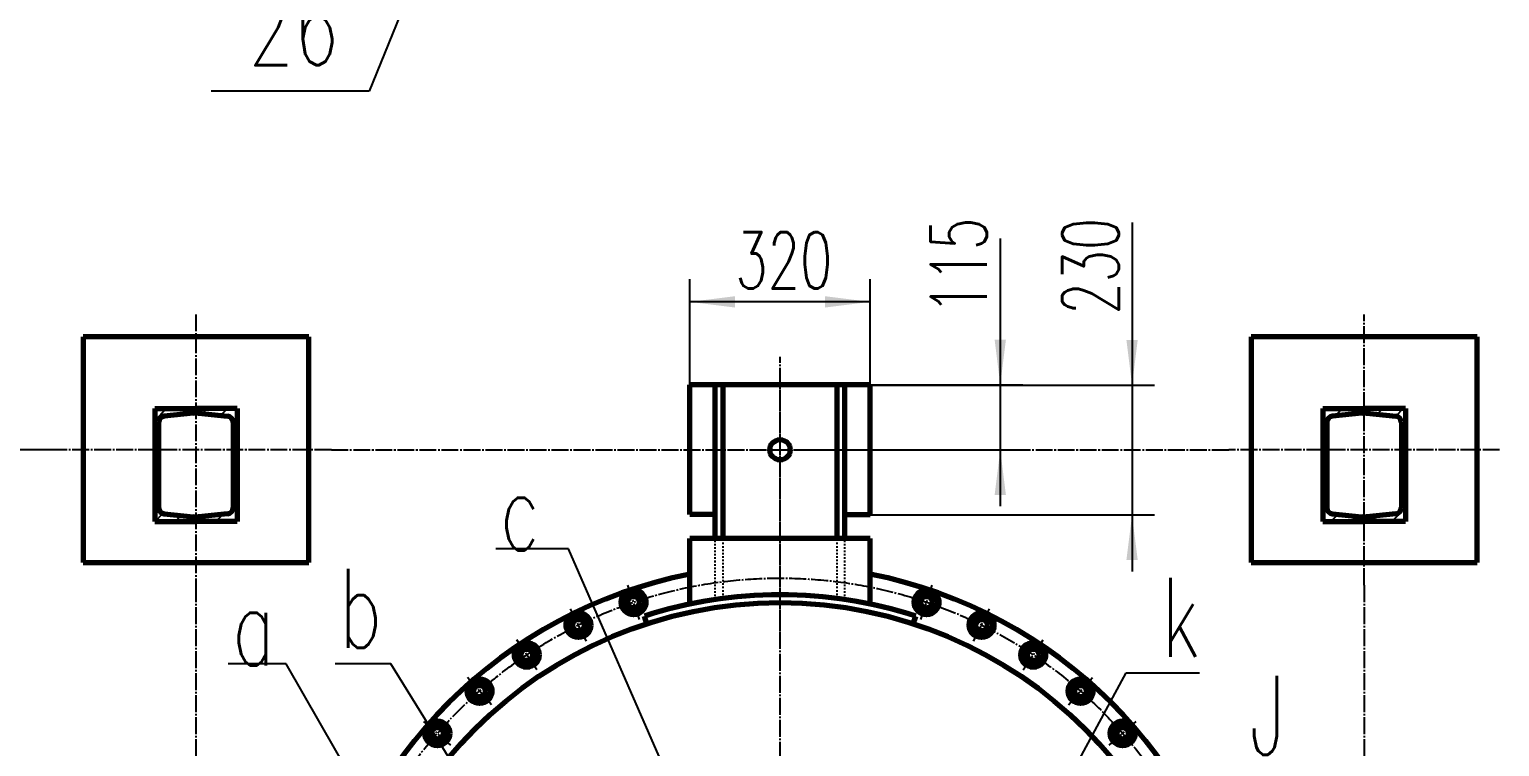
# Model space of a CAD drawing. Header units: millimetres. Extents: x -5940 to 5940, y -8410 to 8410.
# Drawn here: x -4333 to -1728, y -1457 to -185 of the extents above; entities that cross this region are included whole.
import ezdxf

# ---------------------------------------------------------------- set-up
doc = ezdxf.new("R2010")
doc.units = ezdxf.units.MM
doc.linetypes.add('EB_DASH', pattern=[6, 3, -3])
doc.linetypes.add('EB_DASHDOT', pattern=[39, 30, -3, 3, -3])
for name, color, linetype, lineweight in [('CAXA0', 7, 'Continuous', 70), ('CAXA1', 1, 'EB_DASHDOT', 25), ('CAXA2', 6, 'EB_DASH', 25), ('CAXA3', 4, 'Continuous', 25), ('CAXA4', 3, 'Continuous', 25), ('CAXA5', 51, 'Continuous', 25)]:
    doc.layers.add(name, color=color, linetype=linetype, lineweight=lineweight)
doc.styles.add('机械', font='txt', dxfattribs={"width": 0.667, "bigfont": 'gbcbig.shx'})
doc.dimstyles.new('机械(5)', dxfattribs={"dimscale": 20, "dimtxt": 5, "dimasz": 4, "dimexe": 2, "dimexo": 0, "dimtad": 1, "dimdec": 1, "dimdsep": 46, "dimtxsty": '机械', "dimcen": 0, "dimdle": 5, "dimclrd": 256, "dimclre": 256, "dimclrt": 3, "dimazin": 2, "dimtfac": 1, "dimtdec": 3, "dimtmove": 0, "dimatfit": 3, "dimfxl": 0, "dimtolj": 1, "dimtzin": 0, "dimarcsym": 0})

# ---------------------------------------------------------------- blocks, each defined once
blk = doc.blocks.new('CAXBLOCK88', base_point=(-3263, -1200.9))
at = {"layer": 'CAXA0'}
for p, q in [((-3269.7, -1181.2), (-3283.4, -1196.9)), ((-3283.4, -1196.9), (-3276.7, -1216.6)), ((-3269.7, -1181.2), (-3249.3, -1185.3)), ((-3249.3, -1185.3), (-3242.6, -1205)), ((-3256.3, -1220.6), (-3276.7, -1216.6)), ((-3256.3, -1220.6), (-3242.6, -1205))]:
    blk.add_line(p, q, dxfattribs=at)
for radius in [22, 18, 10.2]:
    blk.add_circle((-3263, -1200.9), radius, dxfattribs=at)
at = {"layer": 'CAXA1', "linetype": 'EB_DASHDOT', "lineweight": 25}
blk.add_line((-3252.7, -1231.2), (-3273.3, -1170.6), dxfattribs=at)
at = {"layer": 'CAXA3'}
blk.add_arc((-3263, -1200.9), 12, 275.6096, 186.9163, dxfattribs=at)
blk = doc.blocks.new('CAXBLOCK89', base_point=(-3360.6, -1241.3))
at = {"layer": 'CAXA0'}
for p, q in [((-3369.8, -1222.7), (-3381.4, -1240)), ((-3369.8, -1222.7), (-3349.1, -1224.1)), ((-3349.1, -1224.1), (-3339.9, -1242.7)), ((-3381.4, -1240), (-3372.2, -1258.6)), ((-3351.4, -1260), (-3339.9, -1242.7)), ((-3351.4, -1260), (-3372.2, -1258.6))]:
    blk.add_line(p, q, dxfattribs=at)
for radius in [22, 18, 10.2]:
    blk.add_circle((-3360.6, -1241.3), radius, dxfattribs=at)
at = {"layer": 'CAXA1', "linetype": 'EB_DASHDOT', "lineweight": 25}
blk.add_line((-3346.5, -1270), (-3374.8, -1212.6), dxfattribs=at)
at = {"layer": 'CAXA3'}
blk.add_arc((-3360.6, -1241.3), 12, 283.1096, 194.4163, dxfattribs=at)
blk = doc.blocks.new('CAXBLOCK90', base_point=(-3452.1, -1294.2))
at = {"layer": 'CAXA0'}
for p, q in [((-3463.6, -1276.9), (-3442.9, -1275.5)), ((-3442.9, -1275.5), (-3431.3, -1292.8)), ((-3463.6, -1276.9), (-3472.8, -1295.5)), ((-3472.8, -1295.5), (-3461.3, -1312.8)), ((-3440.5, -1311.4), (-3431.3, -1292.8)), ((-3440.5, -1311.4), (-3461.3, -1312.8))]:
    blk.add_line(p, q, dxfattribs=at)
for radius in [22, 18, 10.2]:
    blk.add_circle((-3452.1, -1294.2), radius, dxfattribs=at)
at = {"layer": 'CAXA1', "linetype": 'EB_DASHDOT', "lineweight": 25}
blk.add_line((-3434.3, -1320.8), (-3469.9, -1267.6), dxfattribs=at)
at = {"layer": 'CAXA3'}
blk.add_arc((-3452.1, -1294.2), 12, 290.6096, 201.9163, dxfattribs=at)
blk = doc.blocks.new('CAXBLOCK91', base_point=(-3535.9, -1358.5))
at = {"layer": 'CAXA0'}
for p, q in [((-3549.6, -1342.8), (-3556.3, -1362.5)), ((-3549.6, -1342.8), (-3529.2, -1338.8)), ((-3529.2, -1338.8), (-3515.5, -1354.4)), ((-3522.2, -1374.1), (-3515.5, -1354.4)), ((-3556.3, -1362.5), (-3542.6, -1378.1)), ((-3522.2, -1374.1), (-3542.6, -1378.1))]:
    blk.add_line(p, q, dxfattribs=at)
for radius in [22, 18, 10.2]:
    blk.add_circle((-3535.9, -1358.5), radius, dxfattribs=at)
at = {"layer": 'CAXA1', "linetype": 'EB_DASHDOT', "lineweight": 25}
blk.add_line((-3514.8, -1382.5), (-3557, -1334.4), dxfattribs=at)
at = {"layer": 'CAXA3'}
blk.add_arc((-3535.9, -1358.5), 12, 298.1096, 209.4163, dxfattribs=at)
blk = doc.blocks.new('CAXBLOCK92', base_point=(-3610.6, -1433.1))
at = {"layer": 'CAXA0'}
for p, q in [((-3626.2, -1419.4), (-3630.3, -1439.8)), ((-3626.2, -1419.4), (-3606.5, -1412.8)), ((-3606.5, -1412.8), (-3590.9, -1426.5)), ((-3594.9, -1446.9), (-3590.9, -1426.5)), ((-3630.3, -1439.8), (-3614.6, -1453.5)), ((-3594.9, -1446.9), (-3614.6, -1453.5))]:
    blk.add_line(p, q, dxfattribs=at)
for radius in [22, 18, 10.2]:
    blk.add_circle((-3610.6, -1433.1), radius, dxfattribs=at)
at = {"layer": 'CAXA1', "linetype": 'EB_DASHDOT', "lineweight": 25}
blk.add_line((-3586.5, -1454.2), (-3634.6, -1412), dxfattribs=at)
at = {"layer": 'CAXA3'}
blk.add_arc((-3610.6, -1433.1), 12, 305.6096, 216.9163, dxfattribs=at)
blk = doc.blocks.new('CAXBLOCK115', base_point=(-2396.4, -1433.1))
at = {"layer": 'CAXA0'}
for p, q in [((-2400.4, -1412.8), (-2416, -1426.5)), ((-2412, -1446.9), (-2416, -1426.5)), ((-2380.7, -1419.4), (-2400.4, -1412.8)), ((-2380.7, -1419.4), (-2376.7, -1439.8)), ((-2412, -1446.9), (-2392.3, -1453.5)), ((-2376.7, -1439.8), (-2392.3, -1453.5))]:
    blk.add_line(p, q, dxfattribs=at)
for radius in [22, 18, 10.2]:
    blk.add_circle((-2396.4, -1433.1), radius, dxfattribs=at)
at = {"layer": 'CAXA1', "linetype": 'EB_DASHDOT', "lineweight": 25}
blk.add_line((-2420.4, -1454.2), (-2372.3, -1412), dxfattribs=at)
at = {"layer": 'CAXA3'}
blk.add_arc((-2396.4, -1433.1), 12, 208.1096, 119.4163, dxfattribs=at)
blk = doc.blocks.new('CAXBLOCK116', base_point=(-2471, -1358.5))
at = {"layer": 'CAXA0'}
for p, q in [((-2477.7, -1338.8), (-2491.4, -1354.4)), ((-2484.7, -1374.1), (-2491.4, -1354.4)), ((-2457.3, -1342.8), (-2477.7, -1338.8)), ((-2457.3, -1342.8), (-2450.7, -1362.5)), ((-2484.7, -1374.1), (-2464.4, -1378.1)), ((-2450.7, -1362.5), (-2464.4, -1378.1))]:
    blk.add_line(p, q, dxfattribs=at)
for radius in [22, 18, 10.2]:
    blk.add_circle((-2471, -1358.5), radius, dxfattribs=at)
at = {"layer": 'CAXA1', "linetype": 'EB_DASHDOT', "lineweight": 25}
blk.add_line((-2492.1, -1382.5), (-2449.9, -1334.4), dxfattribs=at)
at = {"layer": 'CAXA3'}
blk.add_arc((-2471, -1358.5), 12, 215.6096, 126.9163, dxfattribs=at)
blk = doc.blocks.new('CAXBLOCK117', base_point=(-2554.8, -1294.2))
at = {"layer": 'CAXA0'}
for p, q in [((-2564, -1275.5), (-2575.6, -1292.8)), ((-2543.3, -1276.9), (-2564, -1275.5)), ((-2566.4, -1311.4), (-2575.6, -1292.8)), ((-2534.1, -1295.5), (-2545.6, -1312.8)), ((-2543.3, -1276.9), (-2534.1, -1295.5)), ((-2566.4, -1311.4), (-2545.6, -1312.8))]:
    blk.add_line(p, q, dxfattribs=at)
for radius in [22, 18, 10.2]:
    blk.add_circle((-2554.8, -1294.2), radius, dxfattribs=at)
at = {"layer": 'CAXA1', "linetype": 'EB_DASHDOT', "lineweight": 25}
blk.add_line((-2572.6, -1320.8), (-2537.1, -1267.6), dxfattribs=at)
at = {"layer": 'CAXA3'}
blk.add_arc((-2554.8, -1294.2), 12, 223.1096, 134.4163, dxfattribs=at)
blk = doc.blocks.new('CAXBLOCK118', base_point=(-2646.3, -1241.3))
at = {"layer": 'CAXA0'}
for p, q in [((-2657.9, -1224.1), (-2667.1, -1242.7)), ((-2637.1, -1222.7), (-2657.9, -1224.1)), ((-2637.1, -1222.7), (-2625.6, -1240)), ((-2655.5, -1260), (-2667.1, -1242.7)), ((-2625.6, -1240), (-2634.8, -1258.6)), ((-2655.5, -1260), (-2634.8, -1258.6))]:
    blk.add_line(p, q, dxfattribs=at)
for radius in [22, 18, 10.2]:
    blk.add_circle((-2646.3, -1241.3), radius, dxfattribs=at)
at = {"layer": 'CAXA1', "linetype": 'EB_DASHDOT', "lineweight": 25}
blk.add_line((-2660.5, -1270), (-2632.2, -1212.6), dxfattribs=at)
at = {"layer": 'CAXA3'}
blk.add_arc((-2646.3, -1241.3), 12, 230.6096, 141.9163, dxfattribs=at)
blk = doc.blocks.new('CAXBLOCK119', base_point=(-2743.9, -1200.9))
at = {"layer": 'CAXA0'}
for p, q in [((-2757.6, -1185.3), (-2764.3, -1205)), ((-2737.2, -1181.2), (-2757.6, -1185.3)), ((-2737.2, -1181.2), (-2723.5, -1196.9)), ((-2723.5, -1196.9), (-2730.2, -1216.6)), ((-2750.6, -1220.6), (-2764.3, -1205)), ((-2750.6, -1220.6), (-2730.2, -1216.6))]:
    blk.add_line(p, q, dxfattribs=at)
for radius in [22, 18, 10.2]:
    blk.add_circle((-2743.9, -1200.9), radius, dxfattribs=at)
at = {"layer": 'CAXA1', "linetype": 'EB_DASHDOT', "lineweight": 25}
blk.add_line((-2754.2, -1231.2), (-2733.6, -1170.6), dxfattribs=at)
at = {"layer": 'CAXA3'}
blk.add_arc((-2743.9, -1200.9), 12, 238.1096, 149.4163, dxfattribs=at)
blk = doc.blocks.new('*D182')
at = {"layer": 'CAXA4', "linetype": 'Continuous', "lineweight": 25}
for points in [[(-2613.2, -815.6), (-2623.2, -735.6), (-2603.2, -735.6)], [(-2613.2, -930.6), (-2623.2, -1010.6), (-2603.2, -1010.6)]]:
    blk.add_hatch(color=131, dxfattribs=at).paths.add_polyline_path(points, flags=0)
at = {"layer": 'CAXA4', "color": 131, "linetype": 'Continuous', "lineweight": 25}
for p, q in [((-2613.2, -555.9), (-2613.2, -1030.6)), ((-2843.5, -815.6), (-2573.2, -815.6)), ((-2971.5, -930.6), (-2573.2, -930.6))]:
    blk.add_line(p, q, dxfattribs=at)
at = {"layer": 'CAXA4', "color": 3, "linetype": 'Continuous', "lineweight": 25, "insert": (-2736.8, -690.5), "char_height": 100, "attachment_point": 1, "rotation": 90, "style": '机械'}
blk.add_mtext('115', dxfattribs=at)
blk = doc.blocks.new('*D183')
at = {"layer": 'CAXA4', "linetype": 'Continuous', "lineweight": 25}
for points in [[(-2379.7, -816.1), (-2389.7, -736.1), (-2369.7, -736.1)], [(-2379.7, -1046.1), (-2389.7, -1126.1), (-2369.7, -1126.1)]]:
    blk.add_hatch(color=131, dxfattribs=at).paths.add_polyline_path(points, flags=0)
at = {"layer": 'CAXA4', "color": 131, "linetype": 'Continuous', "lineweight": 25}
for p, q in [((-2379.7, -527.9), (-2379.7, -1146.1)), ((-2843.5, -816.1), (-2339.7, -816.1)), ((-2843.5, -1046.1), (-2339.7, -1046.1))]:
    blk.add_line(p, q, dxfattribs=at)
at = {"layer": 'CAXA4', "color": 3, "linetype": 'Continuous', "lineweight": 25, "insert": (-2503.3, -691), "char_height": 100, "attachment_point": 1, "rotation": 90, "style": '机械'}
blk.add_mtext('230', dxfattribs=at)
blk = doc.blocks.new('*D184')
at = {"layer": 'CAXA4', "linetype": 'Continuous', "lineweight": 25}
for points in [[(-3163.5, -668.4), (-3083.5, -658.4), (-3083.5, -678.4)], [(-2843.5, -668.4), (-2923.5, -658.4), (-2923.5, -678.4)]]:
    blk.add_hatch(color=131, dxfattribs=at).paths.add_polyline_path(points, flags=0)
at = {"layer": 'CAXA4', "color": 131, "linetype": 'Continuous', "lineweight": 25}
for p, q in [((-3163.5, -816.1), (-3163.5, -628.4)), ((-2843.5, -816.1), (-2843.5, -628.4)), ((-2843.5, -668.4), (-3163.5, -668.4))]:
    blk.add_line(p, q, dxfattribs=at)
at = {"layer": 'CAXA4', "color": 3, "linetype": 'Continuous', "lineweight": 25, "insert": (-3082.5, -544.8), "char_height": 100, "attachment_point": 1, "style": '机械'}
blk.add_mtext('320', dxfattribs=at)
blk = doc.blocks.new('*D190')
at = {"layer": 'CAXA4', "linetype": 'Continuous', "lineweight": 25}
blk.add_hatch(color=131, dxfattribs=at).paths.add_polyline_path([(-3503.5, -1965.6), (-3542.3, -1872.6), (-3564, -1885)], flags=0)
at = {"layer": 'CAXA4', "color": 131, "linetype": 'Continuous', "lineweight": 25}
for p, q in [((-3878.4, -1309.9), (-3981.5, -1309.9)), ((-3503.5, -1965.6), (-3878.4, -1309.9))]:
    blk.add_line(p, q, dxfattribs=at)
at = {"layer": 'CAXA4', "color": 3, "linetype": 'Continuous', "lineweight": 25, "insert": (-3974.5, -1172.9), "char_height": 140, "attachment_point": 1, "style": '机械'}
blk.add_mtext('a', dxfattribs=at)
blk = doc.blocks.new('*D192')
at = {"layer": 'CAXA4', "linetype": 'Continuous', "lineweight": 25}
blk.add_hatch(color=131, dxfattribs=at).paths.add_polyline_path([(-2803.5, -1965.6), (-2715.9, -1915.6), (-2730.9, -1895.6)], flags=0)
at = {"layer": 'CAXA4', "color": 131, "linetype": 'Continuous', "lineweight": 25}
for p, q in [((-2803.5, -1965.6), (-2181.4, -1499.5)), ((-2181.4, -1499.5), (-2111, -1499.5))]:
    blk.add_line(p, q, dxfattribs=at)
at = {"layer": 'CAXA4', "color": 3, "linetype": 'Continuous', "lineweight": 25, "insert": (-2171.4, -1331.4), "char_height": 140, "attachment_point": 1, "style": '机械'}
blk.add_mtext('J', dxfattribs=at)
blk = doc.blocks.new('*D193')
at = {"layer": 'CAXA4', "linetype": 'Continuous', "lineweight": 25}
blk.add_hatch(color=131, dxfattribs=at).paths.add_polyline_path([(-3003.5, -1965.6), (-3032, -1868.9), (-3054.9, -1878.9)], flags=0)
at = {"layer": 'CAXA4', "color": 131, "linetype": 'Continuous', "lineweight": 25}
for p, q in [((-3378.2, -1106), (-3507.1, -1106)), ((-3003.5, -1965.6), (-3378.2, -1106))]:
    blk.add_line(p, q, dxfattribs=at)
at = {"layer": 'CAXA4', "color": 3, "linetype": 'Continuous', "lineweight": 25, "insert": (-3500.1, -969), "char_height": 140, "attachment_point": 1, "style": '机械'}
blk.add_mtext('c', dxfattribs=at)
blk = doc.blocks.new('*D197')
at = {"layer": 'CAXA4', "linetype": 'Continuous', "lineweight": 25}
blk.add_hatch(color=131, dxfattribs=at).paths.add_polyline_path([(-2628.5, -1765.6), (-2569.8, -1683.6), (-2591.8, -1671.7)], flags=0)
at = {"layer": 'CAXA4', "color": 131, "linetype": 'Continuous', "lineweight": 25}
for p, q in [((-2628.5, -1765.6), (-2389.9, -1325.7)), ((-2389.9, -1325.7), (-2260.4, -1325.7))]:
    blk.add_line(p, q, dxfattribs=at)
at = {"layer": 'CAXA4', "color": 3, "linetype": 'Continuous', "lineweight": 25, "insert": (-2327.4, -1157.7), "char_height": 140, "attachment_point": 1, "style": '机械'}
blk.add_mtext('k', dxfattribs=at)
blk = doc.blocks.new('*D199')
at = {"layer": 'CAXA4', "linetype": 'Continuous', "lineweight": 25}
blk.add_hatch(color=131, dxfattribs=at).paths.add_polyline_path([(-3503.4, -1615.6), (-3545.5, -1524), (-3566.8, -1537.2)], flags=0)
at = {"layer": 'CAXA4', "color": 131, "linetype": 'Continuous', "lineweight": 25}
for p, q in [((-3693.2, -1309.9), (-3791.4, -1309.9)), ((-3503.4, -1615.6), (-3693.2, -1309.9))]:
    blk.add_line(p, q, dxfattribs=at)
at = {"layer": 'CAXA4', "color": 3, "linetype": 'Continuous', "lineweight": 25, "insert": (-3784.4, -1141.8), "char_height": 140, "attachment_point": 1, "style": '机械'}
blk.add_mtext('b', dxfattribs=at)
blk = doc.blocks.new('CAXBLOCK128')
at = {"layer": 'CAXA0', "color": 0, "linetype": 'Continuous', "lineweight": 25}
for p, q in [((-4111.5, -878.6), (-4090.5, -857.6)), ((-4064.9, -867.9), (-4054.5, -857.6)), ((-4027.4, -866.4), (-4018.6, -857.6)), ((-3994.8, -869.6), (-3982.7, -857.6)), ((-3972.5, -883.3), (-3965.5, -876.3)), ((-4111.5, -914.5), (-4104.5, -907.5)), ((-3972.5, -919.2), (-3965.5, -912.2)), ((-4111.5, -950.4), (-4104.5, -943.4)), ((-3972.5, -955.1), (-3965.5, -948.1)), ((-4111.5, -986.3), (-4104.5, -979.3)), ((-3972.5, -991), (-3965.5, -984)), ((-4111.5, -1022.3), (-4104.5, -1015.3)), ((-3972.5, -1026.9), (-3965.5, -1019.9)), ((-4110.9, -1057.6), (-4097, -1043.7)), ((-4074.9, -1057.6), (-4064.6, -1047.3)), ((-4039, -1057.6), (-4038.5, -1057)), ((-4038.5, -1057), (-4030.5, -1049.1)), ((-4003.1, -1057.6), (-3990.6, -1045.1)), ((-3967.2, -1057.6), (-3965.5, -1055.9))]:
    blk.add_line(p, q, dxfattribs=at)
blk = doc.blocks.new('CAXBLOCK129')
at = {"layer": 'CAXA0', "color": 0, "linetype": 'Continuous', "lineweight": 25}
for p, q in [((-2007, -857.6), (-2019.9, -870.4)), ((-1971.1, -857.6), (-1980, -866.4)), ((-1935.2, -857.6), (-1945.2, -867.6)), ((-1899.3, -857.6), (-1912.6, -870.9)), ((-2034.5, -885), (-2041.5, -892)), ((-1895.5, -889.7), (-1902.5, -896.7)), ((-2034.5, -920.9), (-2041.5, -927.9)), ((-1900.4, -930.6), (-1902.5, -932.6)), ((-1895.5, -925.6), (-1900.4, -930.6)), ((-2034.5, -956.8), (-2041.5, -963.8)), ((-1895.5, -961.5), (-1902.5, -968.5)), ((-2034.5, -992.8), (-2041.5, -999.8)), ((-1895.5, -997.4), (-1902.5, -1004.4)), ((-2034.5, -1028.7), (-2041.5, -1035.7)), ((-1895.5, -1033.4), (-1919.7, -1057.6)), ((-2015.1, -1045.2), (-2027.4, -1057.6)), ((-1982.4, -1048.5), (-1991.5, -1057.6)), ((-1945.6, -1047.6), (-1955.6, -1057.6))]:
    blk.add_line(p, q, dxfattribs=at)
blk = doc.blocks.new('*D233')
at = {"layer": 'CAXA4', "linetype": 'Continuous', "lineweight": 25}
for points in [[(-4861, -930.6), (-4871, -1010.6), (-4851, -1010.6)], [(-4861, -3000.6), (-4871, -2920.6), (-4851, -2920.6)]]:
    blk.add_hatch(color=131, dxfattribs=at).paths.add_polyline_path(points, flags=0)
at = {"layer": 'CAXA4', "color": 131, "linetype": 'Continuous', "lineweight": 25}
for p, q in [((-4278.5, -930.6), (-4901, -930.6)), ((-4861, -930.6), (-4861, -3000.6)), ((-4278.5, -3000.6), (-4901, -3000.6))]:
    blk.add_line(p, q, dxfattribs=at)
at = {"layer": 'CAXA4', "color": 3, "linetype": 'Continuous', "lineweight": 25, "insert": (-4984.6, -2075.9), "char_height": 100, "attachment_point": 1, "rotation": 90, "style": '机械'}
blk.add_mtext('2070', dxfattribs=at)
blk = doc.blocks.new('CAXBLOCK334', base_point=(-4011.3, -295))
at = {"layer": 'CAXA0', "linetype": 'Continuous', "lineweight": 25}
blk.add_hatch(color=131, dxfattribs=at).paths.add_polyline_path([(-3171.6, 1060.2), (-3171.7, 1062.2), (-3172.2, 1064.1), (-3172.9, 1065.9), (-3174, 1067.6), (-3175.2, 1069), (-3176.7, 1070.3), (-3178.4, 1071.3), (-3180.2, 1072.1), (-3182.1, 1072.6), (-3184.1, 1072.7), (-3186, 1072.6), (-3187.9, 1072.1), (-3189.8, 1071.3), (-3191.4, 1070.3), (-3192.9, 1069), (-3194.2, 1067.6), (-3195.2, 1065.9), (-3196, 1064.1), (-3196.4, 1062.2), (-3196.6, 1060.2), (-3196.4, 1058.2), (-3196, 1056.3), (-3195.2, 1054.5), (-3194.2, 1052.9), (-3192.9, 1051.4), (-3191.4, 1050.1), (-3189.8, 1049.1), (-3187.9, 1048.3), (-3186, 1047.9), (-3184.1, 1047.7), (-3182.1, 1047.9), (-3180.2, 1048.3), (-3178.4, 1049.1), (-3176.7, 1050.1), (-3175.2, 1051.4), (-3174, 1052.9), (-3172.9, 1054.5), (-3172.2, 1056.3), (-3171.7, 1058.2)], flags=0)
at = {"layer": 'CAXA0', "color": 131, "linetype": 'Continuous', "lineweight": 25}
for p, q in [((-3184.1, 1060.2), (-3731.3, -295)), ((-3731.3, -295), (-4011.3, -295))]:
    blk.add_line(p, q, dxfattribs=at)
at = {"layer": 'CAXA0', "color": 3, "linetype": 'Continuous', "lineweight": 25, "insert": (-3945, -108.8), "char_height": 140, "attachment_point": 1, "style": '机械'}
blk.add_mtext('26', dxfattribs=at)
blk = doc.blocks.new('CAXBLOCK333', base_point=(-3184.1, 1060.2))
at = {"layer": 'CAXA0', "color": 0, "linetype": 'Continuous', "lineweight": 70}
blk.add_blockref('CAXBLOCK334', (-4011.3, -295), dxfattribs=at)

msp = doc.modelspace()

# ---------------------------------------------------------------- linework, layer by layer
at = {"layer": 'CAXA0'}
for p, q in [((-3838.46, -730.57), (-4238.46, -730.57)), ((-4238.46, -730.57), (-4238.46, -1130.57)), ((-3838.46, -1130.57), (-3838.46, -730.57)), ((-1768.46, -730.57), (-2168.46, -730.57)), ((-2168.46, -730.57), (-2168.46, -1130.57)), ((-1768.46, -1130.57), (-1768.46, -730.57)), ((-3163.46, -1045.57), (-3163.46, -815.57)), ((-2843.46, -815.57), (-3163.46, -815.57)), ((-3118.46, -1087.57), (-3118.46, -815.57)), ((-3104.46, -1087.57), (-3104.46, -815.57)), ((-2902.46, -1087.57), (-2902.46, -815.57)), ((-2888.46, -1087.57), (-2888.46, -815.57)), ((-2843.46, -1045.57), (-2843.46, -815.57)), ((-4111.46, -857.57), (-4111.46, -1057.57)), ((-4111.46, -857.57), (-4038.46, -857.57)), ((-4038.46, -860.29), (-4038.46, -857.57)), ((-3965.46, -857.57), (-4038.46, -857.57)), ((-4038.46, -860.29), (-4038.46, -857.57)), ((-3965.46, -857.57), (-3965.46, -1057.57)), ((-2041.46, -857.57), (-2041.46, -1057.57)), ((-2041.46, -857.57), (-1968.46, -857.57)), ((-1895.46, -857.57), (-1968.46, -857.57)), ((-1968.46, -860.29), (-1968.46, -857.57)), ((-1968.46, -860.29), (-1968.46, -857.57)), ((-1895.46, -857.57), (-1895.46, -1057.57)), ((-4104.46, -881.82), (-4104.46, -1033.32)), ((-4043.42, -865.77), (-4094.56, -870.88)), ((-4033.51, -865.77), (-3982.37, -870.88)), ((-3972.46, -881.82), (-3972.46, -1033.32)), ((-2034.46, -881.82), (-2034.46, -1033.32)), ((-1973.42, -865.77), (-2024.56, -870.88)), ((-1963.51, -865.77), (-1912.37, -870.88)), ((-1902.46, -881.82), (-1902.46, -1033.32)), ((-4111.46, -1057.57), (-4038.46, -1057.57)), ((-4094.56, -1044.26), (-4043.42, -1049.37)), ((-4038.46, -1054.85), (-4038.46, -1057.57)), ((-4038.46, -1054.85), (-4038.46, -1057.57)), ((-3965.46, -1057.57), (-4038.46, -1057.57)), ((-3982.37, -1044.26), (-4033.51, -1049.37)), ((-3118.46, -1045.57), (-3163.46, -1045.57)), ((-2888.46, -1045.57), (-2843.46, -1045.57)), ((-2041.46, -1057.57), (-1968.46, -1057.57)), ((-2024.56, -1044.26), (-1973.42, -1049.37)), ((-1968.46, -1054.85), (-1968.46, -1057.57)), ((-1968.46, -1054.85), (-1968.46, -1057.57)), ((-1895.46, -1057.57), (-1968.46, -1057.57)), ((-1912.37, -1044.26), (-1963.51, -1049.37)), ((-3163.46, -1204.2), (-3163.46, -1087.57)), ((-2843.46, -1087.57), (-3163.46, -1087.57)), ((-2843.46, -1204.2), (-2843.46, -1087.57)), ((-4238.46, -1130.57), (-3838.46, -1130.57)), ((-2168.46, -1130.57), (-1768.46, -1130.57)), ((-3239.55, -1238.96), (-3243.88, -1225.65)), ((-2767.38, -1238.96), (-2763.05, -1225.65))]:
    msp.add_line(p, q, dxfattribs=at)
for centre, radius in [((-3003.46, -930.57), 18), ((-3003.46, -1965.57), 764)]:
    msp.add_circle(centre, radius, dxfattribs=at)
for centre, radius, start, end in [((-4093.46, -881.82), 11, 95.71059, 180), ((-4043.96, -860.29), 5.5, 275.71059, 360), ((-4032.96, -860.29), 5.5, 180, 264.28941), ((-3983.46, -881.82), 11, 0, 84.28941), ((-2023.46, -881.82), 11, 95.71059, 180), ((-1973.96, -860.29), 5.5, 275.71059, 360), ((-1962.96, -860.29), 5.5, 180, 264.28941), ((-1913.46, -881.82), 11, 0, 84.28941), ((-4093.46, -1033.32), 11, 180, 264.28941), ((-3983.46, -1033.32), 11, 275.71059, 360), ((-2023.46, -1033.32), 11, 180, 264.28941), ((-1913.46, -1033.32), 11, 275.71059, 360), ((-4043.96, -1054.85), 5.5, 0, 84.28941), ((-4032.96, -1054.85), 5.5, 95.71059, 180), ((-1973.96, -1054.85), 5.5, 0, 84.28941), ((-1962.96, -1054.85), 5.5, 95.71059, 180), ((-3003.46, -1965.57), 830, 101.11455, 168.88545), ((-3003.46, -1965.57), 830, 11.11455, 78.88545), ((-3003.46, -1965.57), 778, 72, 108)]:
    msp.add_arc(centre, radius, start, end, dxfattribs=at)
at = {"layer": 'CAXA1', "linetype": 'EB_DASHDOT', "lineweight": 25}
for p, q in [((-4038.46, -690.57), (-4038.46, -1170.57)), ((-1968.46, -1170.57), (-1968.46, -690.57)), ((-3003.46, -3194.33), (-3003.46, -765.98)), ((-3003.46, -1252.39), (-3003.46, -788.02)), ((-3798.46, -930.57), (-4278.46, -930.57)), ((-3798.46, -930.57), (-2208.46, -930.57)), ((-1728.46, -930.57), (-2208.46, -930.57)), ((-4038.46, -1170.57), (-4038.46, -2760.57)), ((-1968.46, -1170.57), (-1968.46, -2760.57))]:
    msp.add_line(p, q, dxfattribs=at)
msp.add_circle((-3003.46, -1965.57), 807.5, dxfattribs=at)
at = {"layer": 'CAXA2'}
for p, q in [((-3118.46, -1196.12), (-3118.46, -1087.57)), ((-3104.46, -1194.15), (-3104.46, -1087.57)), ((-2902.46, -1194.15), (-2902.46, -1087.57)), ((-2888.46, -1196.12), (-2888.46, -1087.57))]:
    msp.add_line(p, q, dxfattribs=at)

# ---------------------------------------------------------------- block references
at = {"layer": 'CAXA0'}
for name, p in [('CAXBLOCK333', (-3184.08, 1060.2)), ('CAXBLOCK88', (-3263.03, -1200.92)), ('CAXBLOCK119', (-2743.9, -1200.92)), ('CAXBLOCK89', (-3360.61, -1241.35)), ('CAXBLOCK118', (-2646.32, -1241.35)), ('CAXBLOCK90', (-3452.09, -1294.16)), ('CAXBLOCK117', (-2554.84, -1294.16)), ('CAXBLOCK91', (-3535.89, -1358.46)), ('CAXBLOCK116', (-2471.04, -1358.46)), ('CAXBLOCK92', (-3610.57, -1433.15)), ('CAXBLOCK115', (-2396.35, -1433.15))]:
    msp.add_blockref(name, p, dxfattribs=at)
at = {"layer": 'CAXA4'}
for name in ['*D193', '*D199', '*D197', '*D190', '*D192']:
    msp.add_blockref(name, (0, 0), dxfattribs=at)
at = {"layer": 'CAXA5'}
for name in ['CAXBLOCK128', 'CAXBLOCK129']:
    msp.add_blockref(name, (0, 0), dxfattribs=at)

# ---------------------------------------------------------------- dimensions: what is measured, and where the dimension line sits
at = {"layer": 'CAXA4'}
for base, p1, p2, angle, text, picture, middle in [((-2613.23, -625.68), (-2843.46, -815.57), (-2971.46, -930.57), 270, '115', '*D182', (-2675.73, -625.68)), ((-2379.67, -611.93), (-2843.46, -816.12), (-2843.46, -1046.12), 90, '230', '*D183', (-2442.17, -611.93)), ((-3003.46, -668.44), (-2843.46, -816.12), (-3163.46, -816.12), 180, '320', '*D184', (-3003.46, -605.94)), ((-4860.98, -1965.57), (-4278.46, -930.57), (-4278.46, -3000.57), 270, '2070', '*D233', (-4923.48, -1965.57))]:
    dim = msp.add_linear_dim(base=base, p1=p1, p2=p2, angle=angle, text=text, dimstyle='机械(5)', dxfattribs=at)
    dim.commit()
    dim.dimension.update_dxf_attribs({"geometry": picture, "text_midpoint": middle})

doc.saveas('drawing.dxf')
